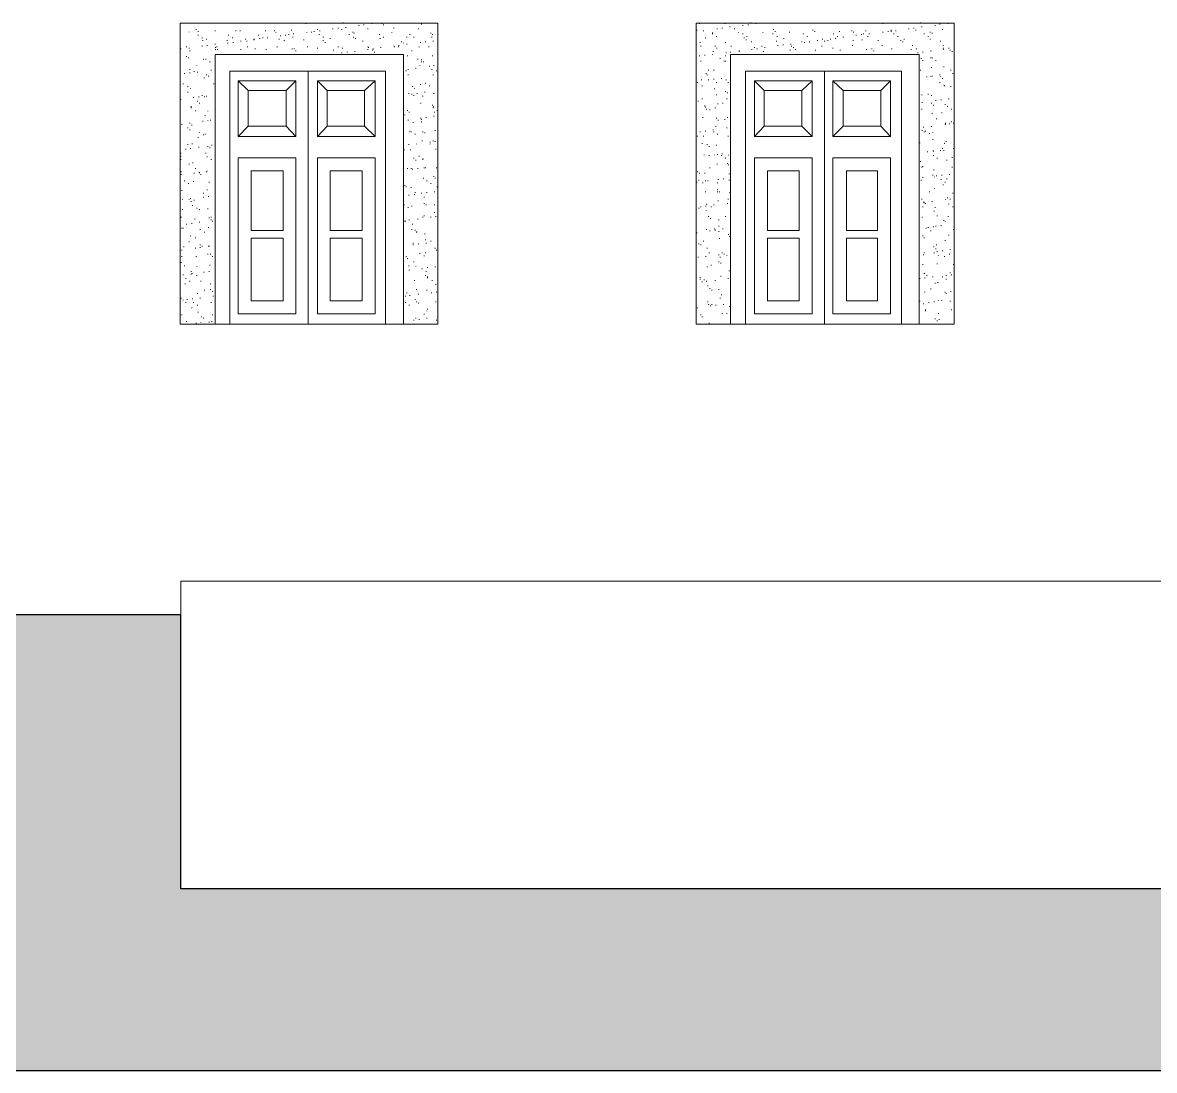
# Model space of a CAD drawing. Header units: millimetres. Extents: x -84511 to -57795, y -17083 to -534.
# Drawn here: x -71087 to -64441, y -17083 to -10926 of the extents above; entities that cross this region are included whole.
import ezdxf

# ---------------------------------------------------------------- set-up
doc = ezdxf.new("R2010")
doc.units = ezdxf.units.MM
for name, color, linetype, lineweight in [('A-ALV-___-___-EXI', 250, 'Continuous', 25), ('A-BAS-___-___-EXI', 250, 'Continuous', 25), ('A-JAN-___-___-EXI', 250, 'Continuous', 25)]:
    doc.layers.add(name, color=color, linetype=linetype, lineweight=lineweight)

msp = doc.modelspace()

# ---------------------------------------------------------------- hatches: boundary and pattern name
at = {"layer": 'A-BAS-___-___-EXI', "true_color": 0xcb9898}
msp.add_hatch(color=253, dxfattribs=at).paths.add_polyline_path([(-57795, -17082.8), (-57795, -16015.5), (-70158.8, -16015.5), (-70158.8, -14406.5), (-84510.7, -14406.5), (-84510.7, -17082.8)])

# ---------------------------------------------------------------- linework, layer by layer
at = {"layer": 'A-ALV-___-___-EXI', "color": 18, "lineweight": 9, "flags": 128}
msp.add_lwpolyline([(-70158.8, -14406.5), (-70158.8, -14208.8), (-59516, -14208.8)], dxfattribs=at)
at = {"layer": 'A-BAS-___-___-EXI'}
msp.add_line((-84510.7, -17082.8), (-57795, -17082.8), dxfattribs=at)
msp.add_lwpolyline([(-57795, -16015.5), (-70158.8, -16015.5), (-70158.8, -14406.5), (-84510.7, -14406.5)], dxfattribs=at)
at = {"layer": 'A-JAN-___-___-EXI', "color": 18, "lineweight": 9}
for p, q in [((-70067.5, -10967.9), (-70067.5, -10964.1)), ((-69424.7, -10933.8), (-69424.7, -10930)), ((-69356.2, -10967.9), (-69356.2, -10964.1)), ((-69265, -10964.2), (-69265, -10960.3)), ((-69234.5, -10960.3), (-69234.5, -10956.5)), ((-69211.7, -10967.9), (-69211.7, -10964.1)), ((-69204.1, -10930), (-69204.1, -10926.1)), ((-69188.9, -10956.5), (-69188.9, -10952.7)), ((-69112.8, -10945.2), (-69112.8, -10941.4)), ((-69082.4, -10941.4), (-69082.4, -10937.5)), ((-69059.6, -10964.1), (-69059.6, -10960.3)), ((-69036.7, -10933.7), (-69036.7, -10929.9)), ((-68975.9, -10933.8), (-68975.9, -10930)), ((-68968.2, -10941.3), (-68968.2, -10937.5)), ((-68907.4, -10960.3), (-68907.4, -10956.6)), ((-68762.8, -10964.1), (-68762.8, -10960.3)), ((-68743.8, -10937.5), (-68743.8, -10933.8)), ((-67112, -10933.8), (-67112, -10930)), ((-67009.3, -10964.2), (-67009.3, -10960.3)), ((-66978.9, -10960.3), (-66978.9, -10956.5)), ((-66963.7, -10933.8), (-66963.7, -10930)), ((-66933.2, -10952.7), (-66933.2, -10949)), ((-66906.6, -10964.1), (-66906.6, -10960.4)), ((-66857.1, -10945.2), (-66857.1, -10941.4)), ((-66826.8, -10941.4), (-66826.8, -10937.5)), ((-66811.6, -10930), (-66811.6, -10926.1)), ((-66781, -10933.7), (-66781, -10929.9)), ((-66678.4, -10967.9), (-66678.4, -10964.1)), ((-66035.5, -10933.8), (-66035.5, -10929.9)), ((-65883.4, -10964.2), (-65883.4, -10960.3)), ((-65852.9, -10960.3), (-65852.9, -10956.5)), ((-65814.9, -10929.9), (-65814.9, -10926.1)), ((-65807.3, -10952.7), (-65807.3, -10949)), ((-65727.4, -10945.2), (-65727.4, -10941.4)), ((-65700.8, -10937.5), (-65700.8, -10933.7)), ((-65685.7, -10967.9), (-65685.7, -10964.1)), ((-65651.3, -10933.7), (-65651.3, -10929.9)), ((-70109.4, -10983.1), (-70109.4, -10979.4)), ((-70056.2, -11002.2), (-70056.2, -10998.4)), ((-70056.1, -10979.4), (-70056.1, -10975.6)), ((-70033.2, -11017.4), (-70033.2, -11013.5)), ((-70029.5, -11032.7), (-70029.5, -11028.8)), ((-70006.7, -11025), (-70006.7, -11021.2)), ((-69957.2, -10975.6), (-69957.2, -10971.8)), ((-69885, -11032.7), (-69885, -11028.8)), ((-69877.4, -11002.2), (-69877.4, -10998.3)), ((-69854.5, -11017.4), (-69854.5, -11013.6)), ((-69835.5, -10975.6), (-69835.5, -10971.8)), ((-69808.9, -10975.6), (-69808.9, -10971.8)), ((-69778.4, -11025), (-69778.4, -11021.2)), ((-69702.4, -11002.2), (-69702.4, -10998.3)), ((-69694.8, -11021.3), (-69694.8, -11017.4)), ((-69675.8, -11017.4), (-69675.8, -11013.6)), ((-69660.6, -10975.6), (-69660.6, -10971.8)), ((-69649.1, -11017.4), (-69649.1, -11013.6)), ((-69607.3, -10975.6), (-69607.3, -10971.8)), ((-69599.6, -10986.9), (-69599.6, -10983.2)), ((-69580.7, -11025), (-69580.7, -11021.2)), ((-69573, -11006), (-69573, -11002.1)), ((-69550.2, -11032.7), (-69550.2, -11028.9)), ((-69542.6, -11002.1), (-69542.6, -10998.4)), ((-69523.6, -10998.3), (-69523.6, -10994.6)), ((-69508.4, -10971.8), (-69508.4, -10967.9)), ((-69500.8, -11013.6), (-69500.8, -11009.8)), ((-69496.9, -10994.6), (-69496.9, -10990.8)), ((-69436.1, -11028.8), (-69436.1, -11025)), ((-69417.1, -10987), (-69417.1, -10983.2)), ((-69390.5, -10983.2), (-69390.5, -10979.3)), ((-69375.2, -10979.4), (-69375.2, -10975.6)), ((-69344.8, -10998.3), (-69344.8, -10994.6)), ((-69341, -10975.5), (-69341, -10971.8)), ((-69322, -11013.6), (-69322, -11009.8)), ((-69322, -11032.7), (-69322, -11028.9)), ((-69280.2, -11021.2), (-69280.2, -11017.4)), ((-69169.8, -10998.3), (-69169.8, -10994.6)), ((-69147, -10983.2), (-69147, -10979.4)), ((-69143.2, -11013.6), (-69143.2, -11009.8)), ((-69139.4, -10990.8), (-69139.4, -10986.9)), ((-69131.8, -11021.2), (-69131.8, -11017.4)), ((-68991.1, -10998.3), (-68991.1, -10994.6)), ((-68987.2, -11021.2), (-68987.2, -11017.4)), ((-68968.2, -11013.6), (-68968.2, -11009.8)), ((-68918.8, -10986.9), (-68918.8, -10983.2)), ((-68831.4, -11013.6), (-68831.4, -11009.7)), ((-68812.3, -10998.3), (-68812.3, -10994.6)), ((-68789.5, -11013.6), (-68789.5, -11009.8)), ((-68690.5, -10990.8), (-68690.5, -10986.9)), ((-68683, -11013.6), (-68683, -11009.7)), ((-68679.2, -10998.4), (-68679.2, -10994.6)), ((-67127.2, -10971.7), (-67127.2, -10967.9)), ((-67089.2, -10975.5), (-67089.2, -10971.8)), ((-67077.8, -11017.4), (-67077.8, -11013.5)), ((-67013.2, -11009.8), (-67013.2, -11006)), ((-66883.8, -10986.9), (-66883.8, -10983.2)), ((-66857.2, -10994.6), (-66857.2, -10990.8)), ((-66849.6, -11017.4), (-66849.6, -11013.5)), ((-66838.1, -11028.8), (-66838.1, -11025)), ((-66834.4, -11009.8), (-66834.4, -11006)), ((-66739.3, -10986.9), (-66739.3, -10983.2)), ((-66682.2, -10994.6), (-66682.2, -10990.8)), ((-66666.9, -10979.4), (-66666.9, -10975.6)), ((-66655.6, -11009.8), (-66655.6, -11006)), ((-66617.5, -11021.2), (-66617.5, -11017.4)), ((-66583.3, -10983.2), (-66583.3, -10979.4)), ((-66503.4, -10994.6), (-66503.4, -10990.8)), ((-66480.6, -11009.8), (-66480.6, -11006)), ((-66446.4, -10971.7), (-66446.4, -10967.9)), ((-66435, -10979.4), (-66435, -10975.6)), ((-66419.8, -11032.6), (-66419.8, -11028.8)), ((-66389.3, -11025), (-66389.3, -11021.2)), ((-66358.9, -11032.7), (-66358.9, -11028.9)), ((-66343.7, -11025.1), (-66343.7, -11021.3)), ((-66324.6, -10994.6), (-66324.6, -10990.8)), ((-66313.2, -11021.3), (-66313.2, -11017.4)), ((-66301.8, -11009.8), (-66301.8, -11006)), ((-66290.4, -10979.4), (-66290.4, -10975.6)), ((-66267.6, -11013.6), (-66267.6, -11009.8)), ((-66218.1, -10975.6), (-66218.1, -10971.7)), ((-66210.6, -11032.7), (-66210.6, -11028.9)), ((-66206.8, -10983.2), (-66206.8, -10979.4)), ((-66191.5, -11002.1), (-66191.5, -10998.4)), ((-66161.1, -10998.4), (-66161.1, -10994.6)), ((-66157.3, -11028.8), (-66157.3, -11025)), ((-66149.7, -10994.6), (-66149.7, -10990.7)), ((-66134.5, -10975.6), (-66134.5, -10971.8)), ((-66123, -11009.8), (-66123, -11006)), ((-66115.5, -10994.6), (-66115.5, -10990.8)), ((-66062.2, -11032.7), (-66062.2, -11028.9)), ((-66035.6, -10983.2), (-66035.6, -10979.3)), ((-66005.1, -10979.3), (-66005.1, -10975.5)), ((-65970.9, -10994.6), (-65970.9, -10990.7)), ((-65959.5, -10975.5), (-65959.5, -10971.8)), ((-65948.1, -11009.9), (-65948.1, -11006)), ((-65929.1, -11032.7), (-65929.1, -11028.8)), ((-65910.1, -11025), (-65910.1, -11021.2)), ((-65841.5, -10971.8), (-65841.5, -10967.9)), ((-65792.1, -10994.6), (-65792.1, -10990.7)), ((-65769.3, -11009.9), (-65769.3, -11006)), ((-65757.9, -11025), (-65757.9, -11021.2)), ((-65757.8, -10983.2), (-65757.8, -10979.4)), ((-65746.5, -10990.7), (-65746.5, -10986.9)), ((-70158.8, -11082), (-70158.8, -11078.2)), ((-70124.6, -11070.6), (-70124.6, -11066.8)), ((-70109.3, -11078.2), (-70109.3, -11074.5)), ((-70105.6, -11093.5), (-70105.6, -11089.6)), ((-70033.3, -11066.9), (-70033.3, -11063.1)), ((-70002.8, -11063.1), (-70002.8, -11059.2)), ((-69957.2, -11055.4), (-69957.2, -11051.6)), ((-69953.4, -11074.5), (-69953.4, -11070.7)), ((-69953.4, -11085.8), (-69953.4, -11082.1)), ((-69945.8, -11070.6), (-69945.8, -11066.8)), ((-69941.9, -11085.9), (-69941.9, -11082.1)), ((-69881.1, -11047.9), (-69881.1, -11044.1)), ((-69850.7, -11044.1), (-69850.7, -11040.2)), ((-69805.1, -11085.8), (-69805.1, -11082.1)), ((-69805, -11036.4), (-69805, -11032.6)), ((-69770.8, -11036.4), (-69770.8, -11032.7)), ((-69767, -11070.7), (-69767, -11066.9)), ((-69721.3, -11082.1), (-69721.3, -11078.3)), ((-69656.7, -11085.8), (-69656.7, -11082.1)), ((-69592, -11070.7), (-69592, -11066.9)), ((-69504.6, -11082.1), (-69504.6, -11078.3)), ((-69493.1, -11082.1), (-69493.1, -11078.3)), ((-69481.8, -11093.5), (-69481.8, -11089.6)), ((-69413.2, -11070.7), (-69413.2, -11066.9)), ((-69356.2, -11078.3), (-69356.2, -11074.5)), ((-69310.6, -11044), (-69310.6, -11040.2)), ((-69261.2, -11089.6), (-69261.2, -11085.9)), ((-69234.5, -11070.7), (-69234.5, -11066.9)), ((-69207.9, -11078.3), (-69207.9, -11074.5)), ((-69181.2, -11101), (-69181.2, -11097.3)), ((-69135.6, -11097.3), (-69135.6, -11093.5)), ((-69089.9, -11036.4), (-69089.9, -11032.7)), ((-69059.5, -11085.9), (-69059.5, -11082)), ((-69021.5, -11101.1), (-69021.5, -11097.3)), ((-68983.5, -11074.5), (-68983.5, -11070.7)), ((-68861.7, -11040.2), (-68861.7, -11036.4)), ((-68850.3, -11047.8), (-68850.3, -11044)), ((-68831.3, -11055.4), (-68831.3, -11051.6)), ((-68800.9, -11093.5), (-68800.9, -11089.6)), ((-68759, -11070.6), (-68759, -11066.8)), ((-68751.4, -11044.1), (-68751.4, -11040.2)), ((-68721, -11040.2), (-68721, -11036.4)), ((-68702, -11070.7), (-68702, -11066.9)), ((-68675.3, -11036.4), (-68675.3, -11032.6)), ((-67108.2, -11044), (-67108.2, -11040.2)), ((-67104.4, -11066.9), (-67104.4, -11063.1)), ((-67032.1, -11097.3), (-67032.1, -11093.5)), ((-67020.7, -11066.8), (-67020.7, -11063)), ((-67009.4, -11078.3), (-67009.4, -11074.5)), ((-66959.9, -11044), (-66959.9, -11040.2)), ((-66929.4, -11101), (-66929.4, -11097.3)), ((-66925.6, -11066.9), (-66925.6, -11063.1)), ((-66807.7, -11040.2), (-66807.7, -11036.4)), ((-66803.9, -11085.9), (-66803.9, -11082)), ((-66788.6, -11074.5), (-66788.6, -11070.6)), ((-66773.5, -11082), (-66773.5, -11078.2)), ((-66746.8, -11066.9), (-66746.8, -11063.1)), ((-66735.5, -11097.3), (-66735.5, -11093.5)), ((-66727.9, -11074.5), (-66727.9, -11070.7)), ((-66659.4, -11036.4), (-66659.4, -11032.7)), ((-66651.8, -11063.1), (-66651.8, -11059.2)), ((-66621.4, -11059.2), (-66621.4, -11055.4)), ((-66579.5, -11089.6), (-66579.5, -11085.9)), ((-66575.7, -11055.4), (-66575.7, -11051.6)), ((-66571.9, -11066.9), (-66571.9, -11063.1)), ((-66560.4, -11074.5), (-66560.4, -11070.6)), ((-66549.1, -11085.9), (-66549.1, -11082.1)), ((-66511.1, -11040.2), (-66511.1, -11036.4)), ((-66495.8, -11044.1), (-66495.8, -11040.2)), ((-66465.4, -11040.2), (-66465.4, -11036.4)), ((-66431.2, -11089.6), (-66431.2, -11085.9)), ((-66393.1, -11066.9), (-66393.1, -11063.1)), ((-66377.9, -11036.4), (-66377.9, -11032.7)), ((-66328.5, -11078.3), (-66328.5, -11074.5)), ((-66286.7, -11089.6), (-66286.7, -11085.9)), ((-66214.3, -11063.1), (-66214.3, -11059.2)), ((-66130.7, -11085.9), (-66130.7, -11082.1)), ((-66100.2, -11082.1), (-66100.2, -11078.3)), ((-66088.8, -11093.4), (-66088.8, -11089.6)), ((-66039.3, -11063.1), (-66039.3, -11059.2)), ((-65982.4, -11082.1), (-65982.4, -11078.3)), ((-65917.6, -11040.2), (-65917.6, -11036.4)), ((-65868.2, -11085.9), (-65868.2, -11082.1)), ((-65860.5, -11063), (-65860.5, -11059.3)), ((-65837.7, -11082.1), (-65837.7, -11078.3)), ((-65799.7, -11101), (-65799.7, -11097.3)), ((-65754.1, -11093.5), (-65754.1, -11089.7)), ((-65697, -11036.4), (-65697, -11032.7)), ((-65681.8, -11063), (-65681.8, -11059.3)), ((-65647.5, -11078.2), (-65647.5, -11074.5)), ((-65640, -11089.6), (-65640, -11085.9)), ((-65628.6, -11097.3), (-65628.6, -11093.4)), ((-70124.5, -11127.7), (-70124.5, -11123.9)), ((-70113.2, -11135.4), (-70113.2, -11131.6)), ((-70025.7, -11142.9), (-70025.7, -11139.1)), ((-70010.4, -11142.9), (-70010.4, -11139.1)), ((-69987.6, -11158.2), (-69987.6, -11154.4)), ((-69211.7, -11104.9), (-69211.7, -11101)), ((-68827.5, -11123.9), (-68827.5, -11120.1)), ((-68766.6, -11143), (-68766.6, -11139.1)), ((-68743.8, -11146.7), (-68743.8, -11142.9)), ((-68743.8, -11158.1), (-68743.8, -11154.3)), ((-68732.5, -11158.2), (-68732.5, -11154.4)), ((-68679.2, -11123.9), (-68679.2, -11120.1)), ((-67112, -11124), (-67112, -11120.1)), ((-67104.4, -11154.4), (-67104.4, -11150.6)), ((-67081.5, -11120.1), (-67081.5, -11116.3)), ((-67035.9, -11116.3), (-67035.9, -11112.5)), ((-66990.4, -11139.1), (-66990.4, -11135.3)), ((-66967.4, -11154.3), (-66967.4, -11150.5)), ((-66959.9, -11123.9), (-66959.9, -11120.1)), ((-66959.9, -11154.4), (-66959.9, -11150.6)), ((-66956, -11104.9), (-66956, -11101)), ((-65830.1, -11104.9), (-65830.1, -11101)), ((-65811.1, -11139.1), (-65811.1, -11135.4)), ((-65799.8, -11150.5), (-65799.8, -11146.7)), ((-65754.1, -11135.4), (-65754.1, -11131.6)), ((-65746.5, -11135.4), (-65746.5, -11131.6)), ((-65723.7, -11150.5), (-65723.7, -11146.7)), ((-70136, -11226.6), (-70136, -11222.9)), ((-70105.6, -11203.8), (-70105.6, -11200)), ((-70105.5, -11222.9), (-70105.5, -11219)), ((-70079, -11215.1), (-70079, -11211.4)), ((-70063.8, -11181), (-70063.8, -11177.2)), ((-70059.9, -11219), (-70059.9, -11215.2)), ((-70006.7, -11234.3), (-70006.7, -11230.5)), ((-69980, -11207.6), (-69980, -11203.7)), ((-69409.5, -12698.7), (-69409.5, -11211.4)), ((-68835.1, -11211.4), (-68835.1, -11207.6)), ((-68823.7, -11203.7), (-68823.7, -11200)), ((-68823.7, -11234.3), (-68823.7, -11230.4)), ((-68778, -11196.2), (-68778, -11192.4)), ((-68755.3, -11181), (-68755.3, -11177.2)), ((-68698.1, -11184.8), (-68698.1, -11180.9)), ((-68683, -11203.8), (-68683, -11200)), ((-68675.4, -11234.3), (-68675.4, -11230.4)), ((-68671.5, -11180.9), (-68671.5, -11177.1)), ((-68656.3, -11211.4), (-68656.3, -11207.6)), ((-67073.9, -11226.6), (-67073.9, -11222.8)), ((-67066.4, -11234.3), (-67066.4, -11230.5)), ((-67058.8, -11207.6), (-67058.8, -11203.8)), ((-67028.3, -11207.6), (-67028.3, -11203.8)), ((-66377.9, -12698.7), (-66377.9, -11211.4)), ((-65814.9, -11207.6), (-65814.9, -11203.8)), ((-65750.3, -11192.3), (-65750.3, -11188.5)), ((-65700.8, -11234.2), (-65700.8, -11230.4)), ((-65678, -11188.5), (-65678, -11184.8)), ((-65636.1, -11207.6), (-65636.1, -11203.8)), ((-65624.7, -11226.6), (-65624.7, -11222.9)), ((-70143.6, -11287.5), (-70143.6, -11283.7)), ((-70021.8, -11253.3), (-70021.8, -11249.4)), ((-69995.2, -11241.8), (-69995.2, -11238)), ((-69964.8, -11287.5), (-69964.8, -11283.7)), ((-69538.8, -11325.5), (-69481.7, -11268.5)), ((-69356.2, -11268.5), (-69299.1, -11325.5)), ((-69078.5, -11325.5), (-69017.6, -11268.5)), ((-68751.4, -11291.2), (-68751.4, -11287.4)), ((-68721, -11283.7), (-68721, -11279.8)), ((-68698.2, -11298.9), (-68698.2, -11295.1)), ((-67123.4, -11279.8), (-67123.4, -11276)), ((-67100.6, -11264.6), (-67100.6, -11260.9)), ((-67096.8, -11298.9), (-67096.8, -11295.1)), ((-67058.7, -11264.7), (-67058.7, -11260.8)), ((-67028.4, -11260.8), (-67028.4, -11257)), ((-67013.1, -11279.9), (-67013.1, -11276.1)), ((-66982.6, -11257), (-66982.6, -11253.2)), ((-66956.1, -11264.6), (-66956.1, -11260.9)), ((-66944.6, -11279.8), (-66944.6, -11276)), ((-66788.7, -11268.5), (-66731.6, -11325.5)), ((-66511, -11325.5), (-66450.1, -11268.5)), ((-66328.5, -11268.5), (-66267.6, -11325.5)), ((-66047, -11325.5), (-65989.9, -11268.5)), ((-65776.9, -11245.7), (-65776.9, -11241.8)), ((-65754.1, -11245.6), (-65754.1, -11241.8)), ((-65746.4, -11241.8), (-65746.4, -11238)), ((-65700.9, -11279.8), (-65700.9, -11276)), ((-65697, -11245.6), (-65697, -11241.8)), ((-65685.6, -11257.1), (-65685.6, -11253.2)), ((-70117, -11337), (-70117, -11333.1)), ((-70116.9, -11302.7), (-70116.9, -11298.9)), ((-70101.7, -11314), (-70101.7, -11310.3)), ((-70082.7, -11367.4), (-70082.7, -11363.5)), ((-70052.3, -11363.5), (-70052.3, -11359.7)), ((-70033.2, -11356), (-70033.2, -11352.1)), ((-70018, -11363.5), (-70018, -11359.8)), ((-70006.6, -11359.7), (-70006.6, -11355.9)), ((-68819.9, -11344.5), (-68819.9, -11340.7)), ((-68800.9, -11348.4), (-68800.9, -11344.6)), ((-68797.1, -11302.7), (-68797.1, -11298.9)), ((-68789.5, -11355.9), (-68789.5, -11352.1)), ((-68785.6, -11314), (-68785.6, -11310.4)), ((-68770.4, -11344.6), (-68770.4, -11340.7)), ((-68736.2, -11359.8), (-68736.2, -11356)), ((-68724.8, -11336.9), (-68724.8, -11333.1)), ((-68671.6, -11344.5), (-68671.6, -11340.7)), ((-67024.5, -11317.9), (-67024.5, -11314.1)), ((-67013.2, -11352.1), (-67013.2, -11348.4)), ((-66959.9, -11333.2), (-66959.9, -11329.3)), ((-66948.4, -11340.7), (-66948.4, -11337)), ((-65807.3, -11352.1), (-65807.3, -11348.3)), ((-65769.3, -11348.4), (-65769.3, -11344.6)), ((-65750.3, -11356), (-65750.3, -11352.2)), ((-65636.1, -11302.7), (-65636.1, -11298.9)), ((-70158.8, -11378.7), (-70158.8, -11375)), ((-70059.9, -11390.2), (-70059.9, -11386.4)), ((-70048.5, -11401.6), (-70048.5, -11397.7)), ((-68747.6, -11401.6), (-68747.6, -11397.8)), ((-68679.2, -11412.9), (-68679.2, -11409.2)), ((-67131, -11382.6), (-67131, -11378.8)), ((-67131, -11424.5), (-67131, -11420.6)), ((-67119.7, -11390.1), (-67119.7, -11386.4)), ((-67096.8, -11375), (-67096.8, -11371.1)), ((-67020.7, -11428.2), (-67020.7, -11424.4)), ((-67005.4, -11405.3), (-67005.4, -11401.6)), ((-66975.1, -11401.6), (-66975.1, -11397.8)), ((-66952.2, -11375), (-66952.2, -11371.1)), ((-66929.5, -11397.8), (-66929.5, -11393.9)), ((-65803.6, -11397.8), (-65803.6, -11393.9)), ((-65750.3, -11401.6), (-65750.3, -11397.8)), ((-65738.8, -11413), (-65738.8, -11409.2)), ((-65723.7, -11386.4), (-65723.7, -11382.6)), ((-65693.2, -11382.6), (-65693.2, -11378.8)), ((-65670.4, -11409.2), (-65670.4, -11405.4)), ((-65655.2, -11420.6), (-65655.2, -11416.8)), ((-65647.6, -11375), (-65647.6, -11371.1)), ((-70071.3, -11447.2), (-70071.3, -11443.4)), ((-70014.3, -11473.8), (-70014.3, -11470)), ((-69999, -11447.2), (-69999, -11443.5)), ((-69983.8, -11500.5), (-69983.8, -11496.6)), ((-68842.7, -11470), (-68842.7, -11466.2)), ((-68827.6, -11443.5), (-68827.6, -11439.6)), ((-68823.7, -11500.5), (-68823.7, -11496.7)), ((-68816.1, -11454.9), (-68816.1, -11451)), ((-68717.1, -11485.2), (-68717.1, -11481.4)), ((-68671.5, -11477.7), (-68671.5, -11473.9)), ((-68667.7, -11454.9), (-68667.7, -11451)), ((-68652.5, -11443.5), (-68652.5, -11439.6)), ((-67093.1, -11485.3), (-67093.1, -11481.5)), ((-67070.2, -11435.9), (-67070.2, -11432)), ((-67051.1, -11439.6), (-67051.1, -11435.8)), ((-67013.1, -11489), (-67013.1, -11485.3)), ((-67001.7, -11500.5), (-67001.7, -11496.7)), ((-66963.7, -11496.7), (-66963.7, -11492.9)), ((-66948.4, -11485.3), (-66948.4, -11481.5)), ((-65807.4, -11435.8), (-65807.4, -11432)), ((-65746.5, -11462.5), (-65746.5, -11458.7)), ((-65719.8, -11492.9), (-65719.8, -11489.1)), ((-65689.4, -11458.7), (-65689.4, -11454.8)), ((-65632.4, -11435.8), (-65632.4, -11432)), ((-70151.1, -11527.2), (-70151.1, -11523.3)), ((-70117, -11546.1), (-70117, -11542.4)), ((-70105.6, -11557.5), (-70105.6, -11553.7)), ((-70105.5, -11519.5), (-70105.5, -11515.7)), ((-70094.1, -11530.9), (-70094.1, -11527.1)), ((-70029.4, -11508.1), (-70029.4, -11504.2)), ((-69999.1, -11504.2), (-69999.1, -11500.5)), ((-69820.3, -11595.6), (-69763.2, -11534.7)), ((-69356.2, -11595.6), (-69299.1, -11534.7)), ((-68812.2, -11565.1), (-68812.2, -11561.4)), ((-68793.3, -11515.6), (-68793.3, -11511.9)), ((-68743.8, -11511.8), (-68743.8, -11508.1)), ((-68663.9, -11561.4), (-68663.9, -11557.6)), ((-67077.8, -11565.2), (-67077.8, -11561.4)), ((-67032.2, -11557.6), (-67032.2, -11553.7)), ((-67017, -11538.6), (-67017, -11534.8)), ((-66788.7, -11595.6), (-66731.6, -11534.7)), ((-66328.5, -11595.6), (-66267.6, -11534.7)), ((-65803.6, -11561.4), (-65803.6, -11557.6)), ((-65795.9, -11542.3), (-65795.9, -11538.6)), ((-65784.5, -11565.2), (-65784.5, -11561.3)), ((-65750.3, -11538.6), (-65750.3, -11534.8)), ((-65643.8, -11523.3), (-65643.8, -11519.5)), ((-65632.3, -11511.9), (-65632.3, -11508.1)), ((-65621, -11519.5), (-65621, -11515.6)), ((-70056.1, -11603.2), (-70056.1, -11599.3)), ((-70048.5, -11572.7), (-70048.5, -11568.9)), ((-70025.7, -11588), (-70025.7, -11584.2)), ((-70014.3, -11584.2), (-70014.3, -11580.4)), ((-68804.6, -11569), (-68804.6, -11565.2)), ((-68781.8, -11584.1), (-68781.8, -11580.3)), ((-68740, -11622.2), (-68740, -11618.4)), ((-68736.2, -11568.9), (-68736.2, -11565.1)), ((-68724.8, -11576.6), (-68724.8, -11572.7)), ((-68694.3, -11629.8), (-68694.3, -11626.1)), ((-68675.4, -11622.2), (-68675.4, -11618.4)), ((-68664, -11626.1), (-68664, -11622.2)), ((-67123.4, -11595.5), (-67123.4, -11591.7)), ((-67108.2, -11568.9), (-67108.2, -11565.2)), ((-67089.2, -11595.5), (-67089.2, -11591.7)), ((-67028.3, -11569), (-67028.3, -11565.2)), ((-67005.5, -11584.1), (-67005.5, -11580.3)), ((-66944.6, -11595.5), (-66944.6, -11591.7)), ((-65818.7, -11633.7), (-65818.7, -11629.8)), ((-65792.1, -11568.9), (-65792.1, -11565.1)), ((-65761.6, -11580.3), (-65761.6, -11576.5)), ((-65742.7, -11572.7), (-65742.7, -11568.9)), ((-65742.7, -11614.6), (-65742.7, -11610.8)), ((-65662.7, -11626), (-65662.7, -11622.2)), ((-70158.8, -11694.4), (-70158.8, -11690.6)), ((-70128.3, -11671.7), (-70128.3, -11667.9)), ((-70116.9, -11645), (-70116.9, -11641.2)), ((-70101.7, -11667.9), (-70101.7, -11664)), ((-70090.4, -11641.2), (-70090.4, -11637.3)), ((-70052.3, -11660.2), (-70052.3, -11656.4)), ((-70010.5, -11694.4), (-70010.5, -11690.6)), ((-69999, -11656.4), (-69999, -11652.6)), ((-69987.7, -11664.1), (-69987.7, -11660.2)), ((-69976.2, -11648.9), (-69976.2, -11645)), ((-68850.3, -11648.9), (-68850.3, -11645)), ((-68846.5, -11675.4), (-68846.5, -11671.6)), ((-68819.8, -11645), (-68819.8, -11641.2)), ((-68808.5, -11675.4), (-68808.5, -11671.6)), ((-68774.2, -11641.2), (-68774.2, -11637.4)), ((-68694.4, -11641.2), (-68694.4, -11637.4)), ((-68660.1, -11671.6), (-68660.1, -11667.8)), ((-67096.8, -11637.4), (-67096.8, -11633.6)), ((-67066.4, -11645), (-67066.4, -11641.2)), ((-67054.9, -11656.5), (-67054.9, -11652.6)), ((-67013.2, -11648.8), (-67013.2, -11645)), ((-66978.9, -11698.2), (-66978.9, -11694.4)), ((-65773.1, -11686.9), (-65773.1, -11683.1)), ((-65697, -11679.3), (-65697, -11675.4)), ((-65685.6, -11667.8), (-65685.6, -11664.1)), ((-65678.1, -11679.3), (-65678.1, -11675.4)), ((-65674.2, -11637.4), (-65674.2, -11633.6)), ((-65621, -11667.8), (-65621, -11664.1)), ((-70158.8, -11713.5), (-70158.8, -11709.7)), ((-70158.7, -11732.5), (-70158.7, -11728.7)), ((-70109.4, -11759.1), (-70109.4, -11755.3)), ((-70086.6, -11751.5), (-70086.6, -11747.7)), ((-70002.9, -11717.2), (-70002.9, -11713.5)), ((-69980.1, -11732.5), (-69980.1, -11728.7)), ((-68789.4, -11724.9), (-68789.4, -11721.1)), ((-68778.1, -11736.4), (-68778.1, -11732.5)), ((-68759, -11713.5), (-68759, -11709.7)), ((-67085.4, -11705.9), (-67085.4, -11702.1)), ((-67055, -11709.7), (-67055, -11705.9)), ((-67024.5, -11705.9), (-67024.5, -11702.1)), ((-67009.3, -11759.2), (-67009.3, -11755.3)), ((-67005.5, -11702.1), (-67005.5, -11698.3)), ((-66982.7, -11709.7), (-66982.7, -11705.8)), ((-66959.9, -11725), (-66959.9, -11721.1)), ((-66948.4, -11755.3), (-66948.4, -11751.5)), ((-66940.9, -11705.9), (-66940.9, -11702.1)), ((-66940.9, -11763), (-66940.9, -11759.2)), ((-65814.9, -11743.9), (-65814.9, -11740.1)), ((-65738.8, -11709.7), (-65738.8, -11705.8)), ((-65716, -11725), (-65716, -11721.1)), ((-65659.1, -11736.4), (-65659.1, -11732.5)), ((-65628.6, -11721.1), (-65628.6, -11717.2)), ((-70155, -11804.8), (-70155, -11801)), ((-70155, -11820), (-70155, -11816.2)), ((-70078.9, -11812.4), (-70078.9, -11808.5)), ((-70071.3, -11785.8), (-70071.3, -11782)), ((-70040.9, -11820), (-70040.9, -11816.2)), ((-68827.5, -11785.8), (-68827.5, -11782)), ((-68804.7, -11785.8), (-68804.7, -11782)), ((-68797.1, -11789.6), (-68797.1, -11785.8)), ((-68766.7, -11785.8), (-68766.7, -11782)), ((-68728.6, -11782), (-68728.6, -11778.2)), ((-68721, -11782), (-68721, -11778.1)), ((-68671.6, -11831.4), (-68671.6, -11827.6)), ((-68656.3, -11782), (-68656.3, -11778.2)), ((-68648.7, -11785.8), (-68648.7, -11782)), ((-67123.4, -11804.8), (-67123.4, -11801)), ((-67112, -11812.4), (-67112, -11808.6)), ((-67081.6, -11812.4), (-67081.6, -11808.6)), ((-67051.1, -11781.9), (-67051.1, -11778.1)), ((-66937.1, -11816.1), (-66937.1, -11812.4)), ((-65807.4, -11778.1), (-65807.4, -11774.4)), ((-65799.8, -11774.3), (-65799.8, -11770.5)), ((-65742.7, -11823.8), (-65742.7, -11819.9)), ((-65735.1, -11793.3), (-65735.1, -11789.6)), ((-65719.9, -11827.6), (-65719.9, -11823.8)), ((-65689.4, -11823.8), (-65689.4, -11819.9)), ((-65643.8, -11819.9), (-65643.8, -11816.3)), ((-65628.6, -11778.1), (-65628.6, -11774.4)), ((-70135.9, -11858), (-70135.9, -11854.2)), ((-70113.1, -11873.2), (-70113.1, -11869.4)), ((-70082.7, -11861.9), (-70082.7, -11858.1)), ((-69991.4, -11865.7), (-69991.4, -11861.8)), ((-69957.1, -11858), (-69957.1, -11854.2)), ((-68842.7, -11884.7), (-68842.7, -11880.9)), ((-68835, -11892.2), (-68835, -11888.5)), ((-68804.7, -11896), (-68804.7, -11892.2)), ((-68732.4, -11842.8), (-68732.4, -11839.1)), ((-68713.4, -11858), (-68713.4, -11854.2)), ((-68690.6, -11873.2), (-68690.6, -11869.4)), ((-68663.9, -11842.8), (-68663.9, -11839.1)), ((-68652.6, -11892.2), (-68652.6, -11888.5)), ((-67127.2, -11865.7), (-67127.2, -11861.9)), ((-67115.9, -11854.2), (-67115.9, -11850.5)), ((-67092.9, -11869.5), (-67092.9, -11865.6)), ((-67077.8, -11858), (-67077.8, -11854.2)), ((-67062.6, -11858.1), (-67062.6, -11854.2)), ((-67005.5, -11869.4), (-67005.5, -11865.6)), ((-67001.7, -11850.4), (-67001.7, -11846.6)), ((-66971.3, -11846.6), (-66971.3, -11842.8)), ((-66937.1, -11854.2), (-66937.1, -11850.5)), ((-65811.2, -11854.2), (-65811.2, -11850.4)), ((-65799.8, -11839.1), (-65799.8, -11835.2)), ((-65731.2, -11835.2), (-65731.2, -11831.4)), ((-65693.2, -11850.5), (-65693.2, -11846.7)), ((-65681.8, -11880.9), (-65681.8, -11877)), ((-65670.4, -11865.6), (-65670.4, -11861.8)), ((-65659.1, -11846.6), (-65659.1, -11842.8)), ((-70151.2, -11915), (-70151.2, -11911.3)), ((-70101.8, -11960.8), (-70101.8, -11956.9)), ((-70025.7, -11930.3), (-70025.7, -11926.5)), ((-70025.7, -11953.1), (-70025.7, -11949.3)), ((-70002.8, -11911.3), (-70002.8, -11907.5)), ((-69995.2, -11949.3), (-69995.2, -11945.5)), ((-68819.9, -11941.8), (-68819.9, -11937.9)), ((-68785.6, -11938), (-68785.6, -11934.1)), ((-68781.8, -11926.5), (-68781.8, -11922.7)), ((-68743.8, -11930.3), (-68743.8, -11926.5)), ((-68728.7, -11953.1), (-68728.7, -11949.3)), ((-68713.4, -11926.5), (-68713.4, -11922.7)), ((-68667.8, -11922.7), (-68667.8, -11918.8)), ((-67077.8, -11922.7), (-67077.8, -11918.8)), ((-67005.5, -11911.3), (-67005.5, -11907.5)), ((-67005.5, -11922.7), (-67005.5, -11918.9)), ((-66994.1, -11922.7), (-66994.1, -11918.8)), ((-66944.7, -11964.6), (-66944.7, -11960.8)), ((-66933.3, -11926.5), (-66933.3, -11922.7)), ((-65807.4, -11964.6), (-65807.4, -11960.8)), ((-65761.6, -11922.7), (-65761.6, -11918.9)), ((-65731.3, -11903.7), (-65731.3, -11899.9)), ((-65655.2, -11956.9), (-65655.2, -11953.1)), ((-65640, -11964.6), (-65640, -11960.8)), ((-65624.8, -11930.3), (-65624.8, -11926.5)), ((-70147.4, -11968.3), (-70147.4, -11964.6)), ((-70147.4, -12025.4), (-70147.4, -12021.6)), ((-70109.4, -11968.4), (-70109.4, -11964.6)), ((-70097.9, -11979.7), (-70097.9, -11975.9)), ((-70090.3, -12002.6), (-70090.3, -11998.7)), ((-70078.9, -11972.1), (-70078.9, -11968.3)), ((-70063.7, -12017.8), (-70063.7, -12014)), ((-70048.5, -12025.3), (-70048.5, -12021.6)), ((-69999, -12021.6), (-69999, -12017.7)), ((-68846.6, -11998.7), (-68846.6, -11994.9)), ((-68823.8, -12014), (-68823.8, -12010.2)), ((-68800.9, -12006.4), (-68800.9, -12002.6)), ((-68728.6, -11991.2), (-68728.6, -11987.4)), ((-68717.2, -11998.7), (-68717.2, -11994.9)), ((-68667.8, -11998.7), (-68667.8, -11994.9)), ((-68648.8, -12002.6), (-68648.8, -11998.7)), ((-67115.8, -12017.7), (-67115.8, -12014)), ((-67104.4, -12010.2), (-67104.4, -12006.4)), ((-67074, -12006.4), (-67074, -12002.6)), ((-67073.9, -12033), (-67073.9, -12029.2)), ((-67070.1, -11995), (-67070.1, -11991.2)), ((-67043.5, -12010.2), (-67043.5, -12006.3)), ((-67028.3, -11998.7), (-67028.3, -11994.9)), ((-67001.7, -11975.9), (-67001.7, -11972.1)), ((-66948.4, -11991.2), (-66948.4, -11987.4)), ((-66929.4, -12033), (-66929.4, -12029.2)), ((-65799.7, -12010.2), (-65799.7, -12006.3)), ((-65784.5, -11991.2), (-65784.5, -11987.4)), ((-65746.5, -11979.7), (-65746.5, -11975.9)), ((-65727.5, -12014), (-65727.5, -12010.2)), ((-65666.6, -11968.3), (-65666.6, -11964.6)), ((-65647.6, -11995), (-65647.6, -11991.2)), ((-65624.8, -12010.2), (-65624.8, -12006.3)), ((-70155, -12071), (-70155, -12067.3)), ((-70075.1, -12082.5), (-70075.1, -12078.6)), ((-69991.4, -12074.8), (-69991.4, -12071.1)), ((-69980.1, -12071), (-69980.1, -12067.3)), ((-69980, -12086.3), (-69980, -12082.4)), ((-69972.4, -12093.9), (-69972.4, -12090.1)), ((-68816.1, -12086.3), (-68816.1, -12082.5)), ((-68766.7, -12082.5), (-68766.7, -12078.6)), ((-68736.2, -12071), (-68736.2, -12067.3)), ((-68728.7, -12063.5), (-68728.7, -12059.7)), ((-68690.6, -12071), (-68690.6, -12067.3)), ((-68667.7, -12044.4), (-68667.7, -12040.7)), ((-68660.1, -12067.3), (-68660.1, -12063.5)), ((-67058.8, -12067.3), (-67058.8, -12063.5)), ((-67047.4, -12078.6), (-67047.4, -12074.8)), ((-66997.9, -12086.3), (-66997.9, -12082.5)), ((-66959.9, -12067.2), (-66959.9, -12063.4)), ((-65803.6, -12071), (-65803.6, -12067.3)), ((-65735, -12036.8), (-65735, -12033)), ((-65716, -12063.4), (-65716, -12059.6)), ((-65678.1, -12090.1), (-65678.1, -12086.3)), ((-65670.4, -12097.6), (-65670.4, -12093.8)), ((-65651.4, -12067.3), (-65651.4, -12063.5)), ((-70151.2, -12135.7), (-70151.2, -12131.9)), ((-70143.7, -12135.7), (-70143.7, -12131.9)), ((-70124.6, -12112.9), (-70124.6, -12109.1)), ((-70094.1, -12109.1), (-70094.1, -12105.3)), ((-70048.5, -12101.4), (-70048.5, -12097.6)), ((-70044.7, -12143.4), (-70044.7, -12139.5)), ((-70018.1, -12158.5), (-70018.1, -12154.7)), ((-69995.2, -12131.9), (-69995.2, -12128.1)), ((-68800.8, -12143.4), (-68800.8, -12139.5)), ((-68797.1, -12112.9), (-68797.1, -12109.1)), ((-68781.9, -12147.1), (-68781.9, -12143.3)), ((-67127.2, -12162.4), (-67127.2, -12158.5)), ((-67070.1, -12143.3), (-67070.1, -12139.6)), ((-67051.2, -12150.9), (-67051.2, -12147.1)), ((-66997.9, -12154.8), (-66997.9, -12151)), ((-66997.8, -12124.3), (-66997.8, -12120.4)), ((-66975.1, -12139.5), (-66975.1, -12135.7)), ((-65780.8, -12135.7), (-65780.8, -12131.9)), ((-65769.3, -12131.9), (-65769.3, -12128.1)), ((-65754.1, -12151), (-65754.1, -12147.1)), ((-65738.8, -12128.1), (-65738.8, -12124.3)), ((-65723.7, -12124.3), (-65723.7, -12120.4)), ((-65693.2, -12120.4), (-65693.2, -12116.7)), ((-65621, -12143.4), (-65621, -12139.5)), ((-70109.3, -12215.6), (-70109.3, -12211.8)), ((-70101.7, -12181.3), (-70101.7, -12177.5)), ((-70071.3, -12192.7), (-70071.3, -12189)), ((-68793.3, -12223.2), (-68793.3, -12219.3)), ((-68762.8, -12227), (-68762.8, -12223.1)), ((-68724.8, -12169.9), (-68724.8, -12166.2)), ((-68721, -12204.2), (-68721, -12200.3)), ((-68717.2, -12223.1), (-68717.2, -12219.4)), ((-68690.6, -12211.8), (-68690.6, -12208)), ((-67115.8, -12227), (-67115.8, -12223.2)), ((-67089.2, -12211.8), (-67089.2, -12207.9)), ((-66994.2, -12196.5), (-66994.2, -12192.8)), ((-66940.9, -12173.7), (-66940.9, -12169.9)), ((-66933.2, -12185.2), (-66933.2, -12181.4)), ((-65799.7, -12181.4), (-65799.7, -12177.5)), ((-65792.1, -12192.8), (-65792.1, -12189)), ((-65670.4, -12207.9), (-65670.4, -12204.2)), ((-65647.6, -12177.5), (-65647.6, -12173.7)), ((-70151.2, -12265.1), (-70151.2, -12261.2)), ((-70139.8, -12246), (-70139.8, -12242.1)), ((-70071.3, -12253.6), (-70071.3, -12249.8)), ((-70044.7, -12249.8), (-70044.7, -12246)), ((-70044.6, -12234.6), (-70044.6, -12230.8)), ((-70033.3, -12242.2), (-70033.3, -12238.4)), ((-69999.1, -12287.9), (-69999.1, -12284.1)), ((-69983.9, -12287.9), (-69983.9, -12284)), ((-68793.3, -12234.6), (-68793.3, -12230.8)), ((-68755.2, -12284.1), (-68755.2, -12280.2)), ((-68721, -12280.2), (-68721, -12276.4)), ((-68663.9, -12253.6), (-68663.9, -12249.8)), ((-68656.4, -12265.1), (-68656.4, -12261.3)), ((-67104.4, -12234.6), (-67104.4, -12230.8)), ((-67066.4, -12253.6), (-67066.4, -12249.8)), ((-67054.9, -12280.2), (-67054.9, -12276.4)), ((-66997.9, -12291.7), (-66997.9, -12287.9)), ((-66978.9, -12280.3), (-66978.9, -12276.5)), ((-66967.4, -12287.9), (-66967.4, -12284.1)), ((-66952.3, -12295.5), (-66952.3, -12291.7)), ((-65795.9, -12291.7), (-65795.9, -12287.9)), ((-65792.1, -12280.2), (-65792.1, -12276.4)), ((-65735.1, -12246), (-65735.1, -12242.3)), ((-65735, -12280.3), (-65735, -12276.5)), ((-65723.6, -12257.4), (-65723.6, -12253.6)), ((-65719.8, -12234.6), (-65719.8, -12230.8)), ((-65716, -12272.6), (-65716, -12268.9)), ((-65708.4, -12295.5), (-65708.4, -12291.7)), ((-65685.6, -12268.9), (-65685.6, -12265.1)), ((-65643.8, -12287.9), (-65643.8, -12284.1)), ((-65640, -12261.2), (-65640, -12257.4)), ((-70155, -12337.3), (-70155, -12333.5)), ((-70151.2, -12303), (-70151.2, -12299.2)), ((-70136, -12356.3), (-70136, -12352.5)), ((-70067.5, -12303.1), (-70067.5, -12299.2)), ((-70063.7, -12360.1), (-70063.7, -12356.3)), ((-69987.7, -12352.5), (-69987.7, -12348.7)), ((-69972.4, -12303), (-69972.4, -12299.2)), ((-68835, -12303.1), (-68835, -12299.2)), ((-68827.5, -12314.5), (-68827.5, -12310.7)), ((-68819.9, -12356.3), (-68819.9, -12352.5)), ((-68789.5, -12333.5), (-68789.5, -12329.7)), ((-68778.1, -12360.1), (-68778.1, -12356.3)), ((-68728.6, -12299.2), (-68728.6, -12295.4)), ((-68663.9, -12364), (-68663.9, -12360.1)), ((-67131, -12299.3), (-67131, -12295.5)), ((-67119.6, -12306.9), (-67119.6, -12303)), ((-67074, -12303), (-67074, -12299.2)), ((-67066.4, -12364), (-67066.4, -12360.1)), ((-67043.5, -12352.6), (-67043.5, -12348.7)), ((-66997.8, -12333.5), (-66997.8, -12329.7)), ((-66990.3, -12306.9), (-66990.3, -12303.1)), ((-66986.5, -12341.2), (-66986.5, -12337.3)), ((-65799.7, -12348.7), (-65799.7, -12344.9)), ((-65716, -12344.9), (-65716, -12341.2)), ((-65674.2, -12303.1), (-65674.2, -12299.2)), ((-65621, -12348.7), (-65621, -12344.9)), ((-70143.6, -12409.6), (-70143.6, -12405.8)), ((-70098, -12405.8), (-70098, -12401.9)), ((-70097.9, -12390.6), (-70097.9, -12386.7)), ((-70090.4, -12401.9), (-70090.4, -12398.2)), ((-70063.8, -12413.4), (-70063.8, -12409.6)), ((-70021.9, -12394.4), (-70021.9, -12390.6)), ((-69991.4, -12390.6), (-69991.4, -12386.8)), ((-68816.1, -12382.9), (-68816.1, -12379.1)), ((-68740, -12375.3), (-68740, -12371.5)), ((-68721, -12413.4), (-68721, -12409.6)), ((-68717.2, -12390.6), (-68717.2, -12386.8)), ((-68709.6, -12367.8), (-68709.6, -12364)), ((-67108.2, -12424.8), (-67108.2, -12421)), ((-66986.5, -12417.2), (-66986.5, -12413.4)), ((-66937.1, -12386.8), (-66937.1, -12383)), ((-66929.4, -12424.8), (-66929.4, -12421)), ((-65788.3, -12428.6), (-65788.3, -12424.7)), ((-65776.9, -12413.4), (-65776.9, -12409.6)), ((-65742.7, -12420.9), (-65742.7, -12417.2)), ((-65685.6, -12421), (-65685.6, -12417.2)), ((-65662.8, -12413.4), (-65662.8, -12409.6)), ((-65639.9, -12398.1), (-65639.9, -12394.3)), ((-65632.3, -12409.6), (-65632.3, -12405.8)), ((-70132.2, -12462.9), (-70132.2, -12459)), ((-70128.4, -12432.4), (-70128.4, -12428.6)), ((-70105.6, -12447.6), (-70105.6, -12443.9)), ((-70040.9, -12447.7), (-70040.9, -12443.8)), ((-69983.9, -12462.9), (-69983.9, -12459)), ((-69983.9, -12497.1), (-69983.9, -12493.3)), ((-68785.6, -12443.9), (-68785.6, -12440)), ((-68774.3, -12497), (-68774.3, -12493.3)), ((-68682.9, -12443.9), (-68682.9, -12440)), ((-68660.1, -12466.6), (-68660.1, -12462.8)), ((-67108.2, -12436.2), (-67108.2, -12432.4)), ((-67096.8, -12451.4), (-67096.8, -12447.6)), ((-67085.4, -12440), (-67085.4, -12436.2)), ((-67070.1, -12447.6), (-67070.1, -12443.9)), ((-67062.6, -12474.2), (-67062.6, -12470.4)), ((-67051.1, -12489.5), (-67051.1, -12485.7)), ((-67020.7, -12443.9), (-67020.7, -12440)), ((-66997.9, -12497.1), (-66997.9, -12493.3)), ((-66944.6, -12432.4), (-66944.6, -12428.6)), ((-65818.7, -12432.4), (-65818.7, -12428.6)), ((-65754.1, -12493.3), (-65754.1, -12489.4)), ((-65727.5, -12459), (-65727.5, -12455.2)), ((-65712.2, -12455.2), (-65712.2, -12451.4)), ((-65662.8, -12436.2), (-65662.8, -12432.3)), ((-70155, -12546.5), (-70155, -12542.7)), ((-70143.5, -12557.9), (-70143.5, -12554.1)), ((-70120.8, -12554.1), (-70120.8, -12550.3)), ((-70090.3, -12550.3), (-70090.3, -12546.6)), ((-70059.9, -12519.8), (-70059.9, -12516.1)), ((-70044.7, -12546.6), (-70044.7, -12542.7)), ((-70018.1, -12500.8), (-70018.1, -12497)), ((-69972.4, -12508.4), (-69972.4, -12504.6)), ((-69968.6, -12535.1), (-69968.6, -12531.3)), ((-68838.9, -12535.1), (-68838.9, -12531.3)), ((-68831.3, -12516.1), (-68831.3, -12512.3)), ((-68812.3, -12531.3), (-68812.3, -12527.5)), ((-68781.8, -12554.1), (-68781.8, -12550.3)), ((-68762.8, -12523.6), (-68762.8, -12519.9)), ((-68713.4, -12500.8), (-68713.4, -12497)), ((-68686.8, -12516.1), (-68686.8, -12512.3)), ((-68656.3, -12512.3), (-68656.3, -12508.5)), ((-67039.8, -12500.8), (-67039.8, -12497)), ((-66990.3, -12546.5), (-66990.3, -12542.8)), ((-66982.7, -12527.5), (-66982.7, -12523.6)), ((-65788.3, -12512.3), (-65788.3, -12508.5)), ((-65708.4, -12561.7), (-65708.4, -12558)), ((-65689.4, -12561.7), (-65689.4, -12557.9)), ((-65670.4, -12512.3), (-65670.4, -12508.5)), ((-65662.8, -12519.9), (-65662.8, -12516.1)), ((-65636.2, -12508.5), (-65636.2, -12504.7)), ((-70128.4, -12573.1), (-70128.4, -12569.3)), ((-70094.1, -12603.5), (-70094.1, -12599.8)), ((-70082.8, -12573.1), (-70082.8, -12569.4)), ((-70059.9, -12588.4), (-70059.9, -12584.5)), ((-70056.1, -12630.2), (-70056.1, -12626.4)), ((-69980, -12573.1), (-69980, -12569.3)), ((-68838.9, -12573.1), (-68838.9, -12569.4)), ((-68816.1, -12588.4), (-68816.1, -12584.5)), ((-68774.3, -12569.4), (-68774.3, -12565.5)), ((-68762.8, -12576.9), (-68762.8, -12573.2)), ((-68713.3, -12622.6), (-68713.3, -12618.8)), ((-68709.6, -12611.2), (-68709.6, -12607.4)), ((-68660.1, -12569.4), (-68660.1, -12565.6)), ((-67123.4, -12603.5), (-67123.4, -12599.7)), ((-67062.6, -12569.3), (-67062.6, -12565.5)), ((-67058.8, -12584.6), (-67058.8, -12580.7)), ((-67047.3, -12592.2), (-67047.3, -12588.4)), ((-67039.8, -12584.5), (-67039.8, -12580.8)), ((-67016.9, -12588.4), (-67016.9, -12584.5)), ((-66971.3, -12584.5), (-66971.3, -12580.7)), ((-66933.2, -12595.9), (-66933.2, -12592.2)), ((-65818.7, -12565.5), (-65818.7, -12561.7)), ((-65795.9, -12580.8), (-65795.9, -12577)), ((-65765.5, -12573.1), (-65765.5, -12569.4)), ((-65735, -12569.4), (-65735, -12565.6)), ((-65639.9, -12565.5), (-65639.9, -12561.7)), ((-65632.4, -12614.9), (-65632.4, -12611.1)), ((-70151.2, -12645.5), (-70151.2, -12641.6)), ((-70124.5, -12683.4), (-70124.5, -12679.6)), ((-70067.5, -12694.9), (-70067.5, -12691.1)), ((-70040.9, -12691.1), (-70040.9, -12687.3)), ((-70037.1, -12656.8), (-70037.1, -12653)), ((-70025.7, -12664.4), (-70025.7, -12660.6)), ((-69991.4, -12687.3), (-69991.4, -12683.4)), ((-69976.2, -12683.4), (-69976.2, -12679.6)), ((-69972.4, -12645.5), (-69972.4, -12641.6)), ((-68789.5, -12675.8), (-68789.5, -12672.1)), ((-68778.1, -12664.5), (-68778.1, -12660.6)), ((-68759, -12672.1), (-68759, -12668.3)), ((-68728.6, -12641.6), (-68728.6, -12637.8)), ((-68713.4, -12664.4), (-68713.4, -12660.6)), ((-68656.4, -12675.9), (-68656.4, -12672.1)), ((-67131, -12637.8), (-67131, -12633.9)), ((-67104.4, -12645.5), (-67104.4, -12641.6)), ((-67096.9, -12656.8), (-67096.9, -12653)), ((-67055, -12694.9), (-67055, -12691.1)), ((-66978.9, -12637.8), (-66978.9, -12634)), ((-66952.3, -12637.8), (-66952.3, -12633.9)), ((-65727.5, -12668.3), (-65727.5, -12664.5)), ((-65716, -12679.6), (-65716, -12675.8)), ((-65708.4, -12637.8), (-65708.4, -12633.9)), ((-65704.6, -12672), (-65704.6, -12668.2))]:
    msp.add_line(p, q, dxfattribs=at)
at = {"layer": 'A-JAN-___-___-EXI', "color": 18, "lineweight": 9, "flags": 128}
for points in [[(-68648.7, -12698.7), (-68648.7, -10929.9), (-70162.6, -10929.9), (-70162.6, -12698.7), (-68648.7, -12698.7)], [(-65617.1, -12698.7), (-65617.1, -10929.9), (-67131.1, -10929.9), (-67131.1, -12698.7), (-65617.1, -12698.7)], [(-69729, -11028.8), (-69729, -11025), (-69725.1, -11021.3)], [(-67036, -10994.6), (-67036, -10986.9), (-67036, -10983.2)], [(-65986.1, -10979.4), (-65986.2, -10971.8), (-65986.2, -10967.9)], [(-69059.5, -11066.9), (-69055.8, -11074.5), (-69055.8, -11070.6)], [(-69033, -11089.6), (-69029.1, -11082), (-69029.1, -11078.2)], [(-68907.4, -11063.1), (-68903.6, -11070.6), (-68903.6, -11066.8)], [(-68880.7, -11070.7), (-68876.9, -11063.1), (-68876.9, -11059.2)], [(-66880, -11097.3), (-66880, -11093.5), (-66879.9, -11089.7)], [(-65678, -11085.9), (-65681.9, -11078.3), (-65681.9, -11074.5)], [(-69957.2, -12698.7), (-69957.2, -11112.5), (-68850.3, -11112.5), (-68850.3, -12698.7)], [(-66929.5, -12698.7), (-66929.5, -11112.5), (-65822.6, -11112.5), (-65822.6, -12698.7)], [(-69869.7, -12698.7), (-69869.7, -11211.4), (-68956.8, -11211.4), (-68956.8, -12698.7)], [(-66841.9, -12698.7), (-66841.9, -11211.4), (-65925.3, -11211.4), (-65925.3, -12698.7)], [(-69481.7, -11595.6), (-69481.7, -11268.5), (-69820.3, -11268.5), (-69820.3, -11595.6), (-69481.7, -11595.6), (-69538.8, -11534.7)], [(-69763.2, -11325.5), (-69538.8, -11325.5), (-69538.8, -11534.7), (-69763.2, -11534.7), (-69763.2, -11325.5), (-69820.3, -11268.5)], [(-69078.5, -11534.7), (-69078.5, -11325.5), (-69299.1, -11325.5), (-69299.1, -11534.7), (-69078.5, -11534.7), (-69017.7, -11595.6), (-69017.7, -11268.5), (-69356.3, -11268.5), (-69356.3, -11595.6), (-69017.7, -11595.6)], [(-66511, -11534.7), (-66731.6, -11534.7), (-66731.6, -11325.5), (-66511, -11325.5), (-66511, -11534.7), (-66450.2, -11595.6), (-66450.2, -11268.5), (-66788.8, -11268.5), (-66788.8, -11595.6), (-66450.2, -11595.6)], [(-66047, -11534.7), (-66047, -11325.5), (-66267.6, -11325.5), (-66267.6, -11534.7), (-66047, -11534.7), (-65989.9, -11595.6), (-65989.9, -11268.5), (-66328.5, -11268.5), (-66328.5, -11595.6), (-65989.9, -11595.6)], [(-65678, -11291.3), (-65674.2, -11298.9), (-65674.2, -11295.1)], [(-70098, -11428.2), (-70097.9, -11420.6), (-70097.9, -11416.8)], [(-68675.4, -11428.2), (-68675.4, -11424.5), (-68671.6, -11416.8)], [(-67077.8, -11424.5), (-67081.5, -11416.8), (-67081.5, -11413)], [(-68743.8, -11496.7), (-68747.6, -11489.1), (-68747.6, -11485.2)], [(-66952.3, -11546.1), (-66952.3, -11542.3), (-66952.2, -11542.3)], [(-65670.4, -11527.1), (-65666.6, -11519.5), (-65666.6, -11515.6)], [(-65738.8, -11683.1), (-65738.8, -11679.3), (-65742.7, -11679.3)], [(-69356.2, -12048.2), (-69356.2, -11721.1), (-69017.6, -11721.1), (-69017.6, -12048.2), (-69017.6, -12637.9), (-69356.3, -12637.9), (-69356.3, -12048.2)], [(-68736.2, -11724.9), (-68736.2, -11732.5), (-68736.2, -11728.7)], [(-66788.7, -12048.2), (-66788.7, -11721.1), (-66450.1, -11721.1), (-66450.1, -12048.2), (-66450.1, -12637.9), (-66788.8, -12637.9), (-66788.8, -12048.2)], [(-66328.4, -12048.2), (-66328.4, -11721.1), (-65989.9, -11721.1), (-65989.9, -12048.2), (-65989.9, -12637.9), (-66328.5, -12637.9), (-66328.5, -12048.2)], [(-70052.3, -11808.6), (-70048.6, -11808.5), (-70048.6, -11804.8)], [(-70002.8, -11797.2), (-70006.7, -11804.8), (-70006.7, -11801)], [(-69744.2, -12048.2), (-69744.2, -11797.2), (-69557.8, -11797.2), (-69557.8, -12147.1), (-69744.3, -12147.1), (-69744.3, -12048.2)], [(-69093.7, -12048.2), (-69093.7, -11797.2), (-69280.1, -11797.2), (-69280.1, -12048.2), (-69280.1, -12147.1), (-69093.7, -12147.1), (-69093.7, -12048.2)], [(-66526.2, -12048.2), (-66526.2, -11797.2), (-66712.6, -11797.2), (-66712.6, -12048.2), (-66712.6, -12147.1), (-66526.2, -12147.1), (-66526.2, -12048.2)], [(-66248.6, -12147.1), (-66248.6, -12048.2), (-66248.6, -11797.2), (-66066, -11797.2), (-66066, -12048.2), (-66066, -12147.1), (-66248.6, -12147.1)], [(-65792.1, -11987.4), (-65792.1, -11983.6), (-65795.9, -11979.7)], [(-68838.9, -12090.1), (-68842.7, -12093.9), (-68842.7, -12090.1)], [(-68774.3, -12158.5), (-68774.3, -12154.7), (-68770.4, -12154.7)], [(-67020.7, -12147.1), (-67020.7, -12143.4), (-67024.5, -12135.7)], [(-69744.2, -12192.8), (-69557.8, -12192.8), (-69557.8, -12561.7), (-69744.3, -12561.7), (-69744.3, -12192.8)], [(-69093.8, -12192.8), (-69093.8, -12561.7), (-69280.2, -12561.7), (-69280.2, -12192.8), (-69093.7, -12192.8)], [(-66526.2, -12192.8), (-66526.2, -12561.7), (-66712.7, -12561.7), (-66712.7, -12192.8), (-66526.2, -12192.8)], [(-66066, -12192.8), (-66066, -12561.7), (-66248.6, -12561.7), (-66248.6, -12192.8), (-66066, -12192.8)], [(-69995.2, -12238.4), (-69991.5, -12242.1), (-69991.5, -12238.4)], [(-68709.6, -12428.6), (-68709.6, -12424.7), (-68709.5, -12417.2)], [(-65788.4, -12398.1), (-65792.1, -12401.9), (-65792.1, -12398.1)], [(-65784.5, -12622.6), (-65784.5, -12618.8), (-65784.5, -12611.2)]]:
    msp.add_lwpolyline(points, dxfattribs=at)
msp.add_lwpolyline([(-69820.3, -12048.2), (-69820.3, -11721.1), (-69481.7, -11721.1), (-69481.7, -12637.9), (-69820.3, -12637.9)], close=True, dxfattribs=at)

doc.saveas('drawing.dxf')
